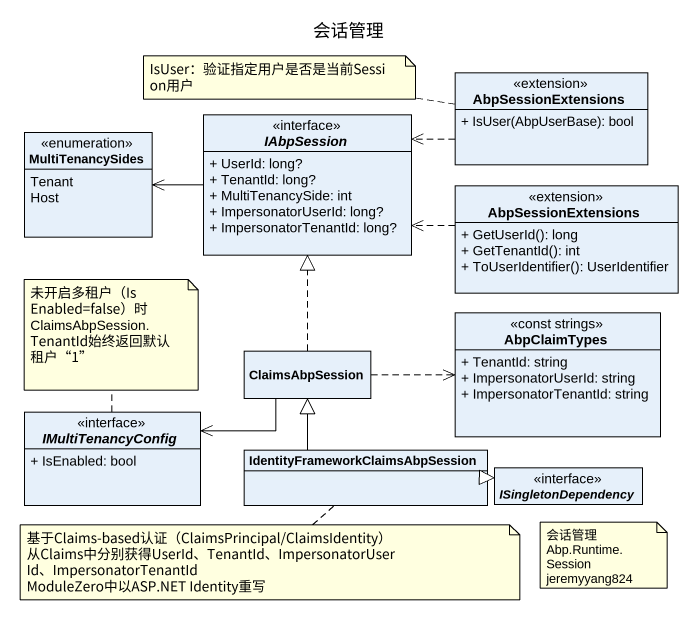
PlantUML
@startuml
title 会话管理
hide circle
hide empty members
skinparam classAttributeIconSize 0
interface IAbpSession {
  + UserId: long?
  + TenantId: long?
  + MultiTenancySide: int
  + ImpersonatorUserId: long?
  + ImpersonatorTenantId: long?
}
class AbpSessionExtensions <<extension>> {
  + IsUser(AbpUserBase): bool
}
enum MultiTenancySides {
  Tenant
  Host
}
class "AbpSessionExtensions" as AbpSessionExtensions_2 <<extension>> {
  + GetUserId(): long
  + GetTenantId(): int
  + ToUserIdentifier(): UserIdentifier
}
class AbpClaimTypes <<const strings>> {
  + TenantId: string
  + ImpersonatorUserId: string
  + ImpersonatorTenantId: string
}
class ClaimsAbpSession
interface IMultiTenancyConfig {
  + IsEnabled: bool
}
class "IdentityFrameworkClaimsAbpSession" as IdentityFrameworkClaimsAbpSe
interface ISingletonDependency
IAbpSession -left-> MultiTenancySides
AbpSessionExtensions .left.> IAbpSession
AbpSessionExtensions_2 .left.> IAbpSession
ClaimsAbpSession .up.|> IAbpSession
ClaimsAbpSession .right.> AbpClaimTypes
ClaimsAbpSession -left-> IMultiTenancyConfig
IdentityFrameworkClaimsAbpSe -up-|> ClaimsAbpSession
IdentityFrameworkClaimsAbpSe .right.|> ISingletonDependency
note left of AbpSessionExtensions : IsUser：验证指定用户是否是当前Session用户
note top of IMultiTenancyConfig
  未开启多租户（IsEnabled=false）时
  ClaimsAbpSession.TenantId始终返回默认租户“1”
end note
note bottom of IdentityFrameworkClaimsAbpSe
  基于Claims-based认证（ClaimsPrincipal/ClaimsIdentity）
  从Claims中分别获得UserId、TenantId、ImpersonatorUserId、ImpersonatorTenantId
  ModuleZero中以ASP.NET Identity重写
end note
note as N4
  会话管理
  Abp.Runtime.Session
  jeremyyang824
end note
@enduml
